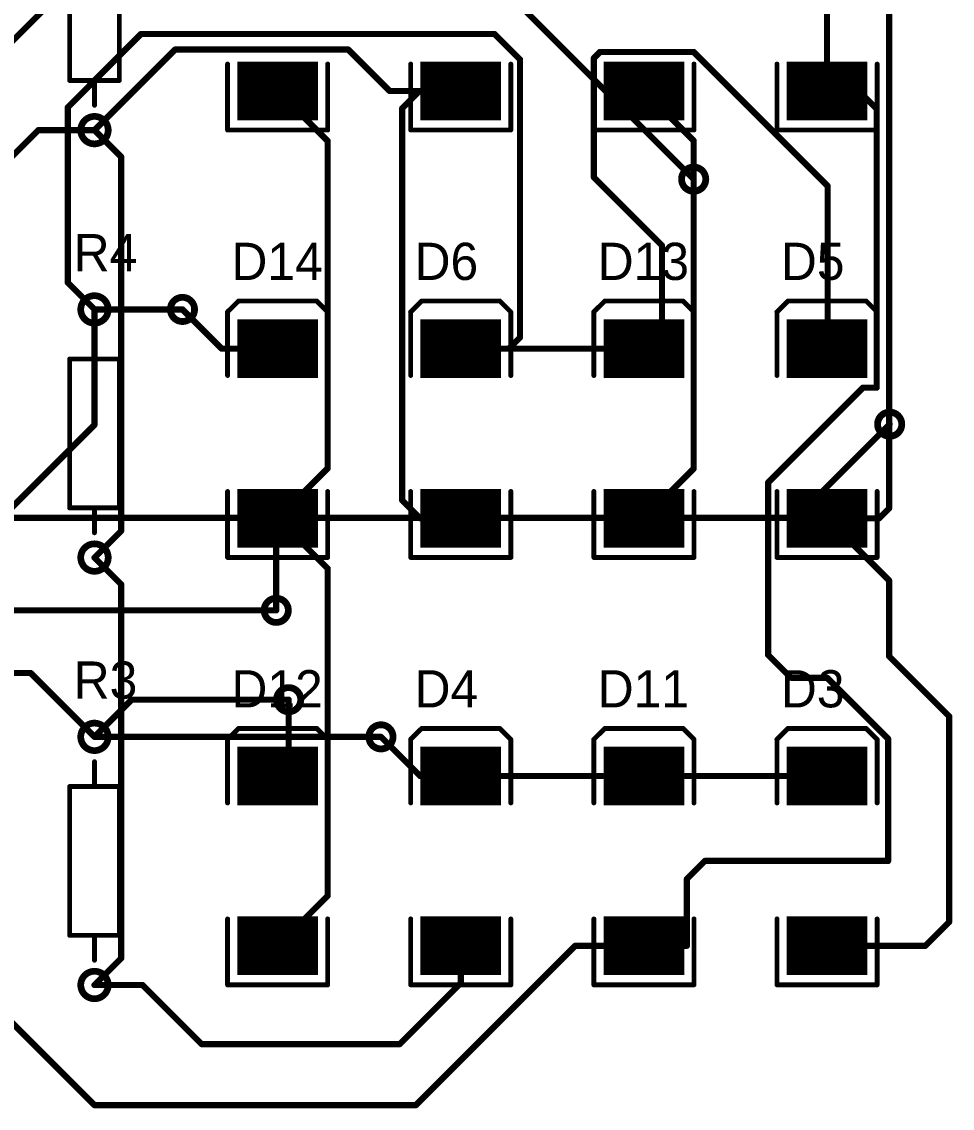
# Model space of a CAD drawing. Extents: x -328 to 170, y -164 to 109.
# Drawn here: x 132.02 to 170.13, y 37.37 to 81.86 of the extents above; entities that cross this region are included whole.
import ezdxf

# ---------------------------------------------------------------- set-up
doc = ezdxf.new("R2010")
doc.units = 0
doc.header["$MEASUREMENT"] = 0
for name, color, linetype in [('BOTTOMLAYER', 5, 'CONTINUOUS'), ('TOPLAYER', 1, 'CONTINUOUS'), ('TOPOVERLAY', 2, 'CONTINUOUS')]:
    doc.layers.add(name, color=color, linetype=linetype)

msp = doc.modelspace()

# ---------------------------------------------------------------- linework, layer by layer
at = {"layer": 'BOTTOMLAYER', "const_width": 0.254}
for points in [[(146.152, 88.798), (159.537, 75.413)], [(129.946, 79.375), (135, 84.429)], [(130.28, 75), (132.7, 77.42)], [(132.7, 77.42), (135, 77.42)], [(135, 70.08), (138.603, 70.08)], [(163.728, 61.544), (167.564, 65.38)], [(108.204, 61.544), (163.728, 61.544)], [(101.702, 57.76), (142.443, 57.76)], [(119.126, 55.194), (132.386, 55.194)], [(132.386, 55.194), (135, 52.58)], [(135, 52.58), (136.522, 54.102)], [(136.522, 54.102), (142.951, 54.102)], [(135, 52.58), (146.731, 52.58)]]:
    msp.add_lwpolyline(points, dxfattribs=at)
at = {"layer": 'BOTTOMLAYER'}
for points, const_width in [([(134.437, 77.42, 1), (135.562, 77.42, 1)], 0.275), ([(132.636, 77.42, 1), (132.763, 77.42, 1)], 0.127), ([(132.636, 77.42, 1), (132.763, 77.42, 1)], 0.127), ([(134.936, 77.42, 1), (135.063, 77.42, 1)], 0.127), ([(159.042, 75.413, 1), (160.033, 75.413, 1)], 0.279), ([(159.474, 75.413, 1), (159.601, 75.413, 1)], 0.127), ([(134.437, 70.08, 1), (135.562, 70.08, 1)], 0.275), ([(138.108, 70.08, 1), (139.098, 70.08, 1)], 0.279), ([(134.936, 70.08, 1), (135.063, 70.08, 1)], 0.127), ([(138.539, 70.08, 1), (138.666, 70.08, 1)], 0.127), ([(167.069, 65.38, 1), (168.059, 65.38, 1)], 0.279), ([(167.5, 65.38, 1), (167.627, 65.38, 1)], 0.127), ([(163.665, 61.544, 1), (163.792, 61.544, 1)], 0.127), ([(163.665, 61.544, 1), (163.792, 61.544, 1)], 0.127), ([(134.437, 59.92, 1), (135.562, 59.92, 1)], 0.275), ([(141.948, 57.76, 1), (142.939, 57.76, 1)], 0.279), ([(142.38, 57.76, 1), (142.507, 57.76, 1)], 0.127), ([(132.322, 55.194, 1), (132.449, 55.194, 1)], 0.127), ([(132.322, 55.194, 1), (132.449, 55.194, 1)], 0.127), ([(142.456, 54.102, 1), (143.446, 54.102, 1)], 0.279), ([(136.459, 54.102, 1), (136.586, 54.102, 1)], 0.127), ([(136.459, 54.102, 1), (136.586, 54.102, 1)], 0.127), ([(142.888, 54.102, 1), (143.015, 54.102, 1)], 0.127), ([(134.437, 52.58, 1), (135.562, 52.58, 1)], 0.275), ([(146.236, 52.58, 1), (147.226, 52.58, 1)], 0.279), ([(134.936, 52.58, 1), (135.063, 52.58, 1)], 0.127), ([(134.936, 52.58, 1), (135.063, 52.58, 1)], 0.127), ([(134.936, 52.58, 1), (135.063, 52.58, 1)], 0.127), ([(146.667, 52.58, 1), (146.794, 52.58, 1)], 0.127), ([(134.437, 42.42, 1), (135.562, 42.42, 1)], 0.275)]:
    msp.add_lwpolyline(points, format="xyb", close=True, dxfattribs=dict(at, const_width=const_width))
at = {"layer": 'TOPLAYER'}
for points, const_width in [([(167.539, 65.38), (167.539, 88.061)], 0.254), ([(164.998, 79.025), (164.998, 82.361)], 0.254), ([(133.909, 78.359), (136.906, 81.356)], 0.254), ([(136.906, 81.356), (151.384, 81.356)], 0.254), ([(151.384, 81.356), (152.425, 80.315)], 0.254), ([(141.675, 77.825), (141.675, 80.225)], 1.65), ([(143.325, 77.825), (143.325, 80.225)], 1.65), ([(149.175, 77.825), (149.175, 80.225)], 1.65), ([(150.825, 77.825), (150.825, 80.225)], 1.65), ([(156.675, 77.825), (156.675, 80.225)], 1.65), ([(158.325, 77.825), (158.325, 80.225)], 1.65), ([(164.175, 77.825), (164.175, 80.225)], 1.65), ([(165.825, 77.825), (165.825, 80.225)], 1.65), ([(135, 77.42), (138.301, 80.721)], 0.254), ([(138.301, 80.721), (145.39, 80.721)], 0.254), ([(145.39, 80.721), (147.086, 79.025)], 0.254), ([(155.448, 80.366), (155.702, 80.62)], 0.254), ([(155.702, 80.62), (159.537, 80.62)], 0.254), ([(159.537, 80.62), (165.024, 75.133)], 0.254), ([(140.85, 79.625), (144.15, 79.625)], 1.2), ([(148.35, 79.625), (151.65, 79.625)], 1.2), ([(152.425, 68.932), (152.425, 80.315)], 0.254), ([(155.85, 79.625), (159.15, 79.625)], 1.2), ([(155.448, 75.489), (155.448, 80.366)], 0.254), ([(163.35, 79.625), (166.65, 79.625)], 1.2), ([(140.85, 78.425), (144.15, 78.425)], 1.2), ([(142.5, 79.025), (144.551, 76.974)], 0.254), ([(147.086, 79.025), (148.311, 79.025)], 0.254), ([(147.599, 78.314), (148.311, 79.025)], 0.254), ([(148.35, 78.425), (151.65, 78.425)], 1.2), ([(148.311, 79.025), (150, 79.025)], 0.254), ([(155.85, 78.425), (159.15, 78.425)], 1.2), ([(157.5, 79.025), (159.537, 76.988)], 0.254), ([(163.35, 78.425), (166.65, 78.425)], 1.2), ([(164.998, 79.025), (165, 79.025)], 0.254), ([(165, 79.025), (166.294, 79.025)], 0.254), ([(166.294, 79.025), (167.031, 78.288)], 0.254), ([(133.909, 71.171), (133.909, 78.359)], 0.254), ([(147.599, 62.262), (147.599, 78.314)], 0.254), ([(167.031, 66.878), (167.031, 78.288)], 0.254), ([(135, 77.42), (136.093, 76.327)], 0.254), ([(144.551, 63.576), (144.551, 76.974)], 0.254), ([(159.537, 75.413), (159.537, 76.988)], 0.254), ([(136.093, 61.013), (136.093, 76.327)], 0.254), ([(155.448, 75.489), (158.242, 72.695)], 0.254), ([(159.537, 63.562), (159.537, 75.413)], 0.254), ([(165.024, 68.475), (165.024, 75.133)], 0.254), ([(158.242, 68.475), (158.242, 72.695)], 0.254), ([(133.909, 71.171), (135, 70.08)], 0.254), ([(141.675, 67.275), (141.675, 69.675)], 1.65), ([(143.325, 67.275), (143.325, 69.675)], 1.65), ([(149.175, 67.275), (149.175, 69.675)], 1.65), ([(150.825, 67.275), (150.825, 69.675)], 1.65), ([(156.675, 67.275), (156.675, 69.675)], 1.65), ([(158.325, 67.275), (158.325, 69.675)], 1.65), ([(164.175, 67.275), (164.175, 69.675)], 1.65), ([(165.825, 67.275), (165.825, 69.675)], 1.65), ([(135, 65.353), (135, 70.08)], 0.254), ([(138.603, 70.08), (140.208, 68.475)], 0.254), ([(140.85, 69.075), (144.15, 69.075)], 1.2), ([(148.35, 69.075), (151.65, 69.075)], 1.2), ([(155.85, 69.075), (159.15, 69.075)], 1.2), ([(163.35, 69.075), (166.65, 69.075)], 1.2), ([(151.968, 68.475), (152.425, 68.932)], 0.254), ([(140.208, 68.475), (142.5, 68.475)], 0.254), ([(150, 68.475), (151.968, 68.475)], 0.254), ([(151.968, 68.475), (157.5, 68.475)], 0.254), ([(157.5, 68.475), (158.242, 68.475)], 0.254), ([(165, 68.475), (165.024, 68.475)], 0.254), ([(140.85, 67.875), (144.15, 67.875)], 1.2), ([(148.35, 67.875), (151.65, 67.875)], 1.2), ([(155.85, 67.875), (159.15, 67.875)], 1.2), ([(163.35, 67.875), (166.65, 67.875)], 1.2), ([(162.585, 62.992), (166.472, 66.878)], 0.254), ([(166.472, 66.878), (167.031, 66.878)], 0.254), ([(119.888, 50.241), (135, 65.353)], 0.254), ([(167.539, 61.932), (167.539, 65.38)], 0.254), ([(167.539, 65.38), (167.564, 65.38)], 0.254), ([(142.5, 61.525), (144.551, 63.576)], 0.254), ([(157.5, 61.525), (159.537, 63.562)], 0.254), ([(141.675, 60.325), (141.675, 62.725)], 1.65), ([(143.325, 60.325), (143.325, 62.725)], 1.65), ([(149.175, 60.325), (149.175, 62.725)], 1.65), ([(150.825, 60.325), (150.825, 62.725)], 1.65), ([(156.675, 60.325), (156.675, 62.725)], 1.65), ([(158.325, 60.325), (158.325, 62.725)], 1.65), ([(164.175, 60.325), (164.175, 62.725)], 1.65), ([(165.825, 60.325), (165.825, 62.725)], 1.65), ([(140.85, 62.125), (144.15, 62.125)], 1.2), ([(148.35, 62.125), (151.65, 62.125)], 1.2), ([(155.85, 62.125), (159.15, 62.125)], 1.2), ([(162.585, 55.931), (162.585, 62.992)], 0.254), ([(163.35, 62.125), (166.65, 62.125)], 1.2), ([(147.599, 62.262), (148.336, 61.525)], 0.254), ([(167.132, 61.525), (167.539, 61.932)], 0.254), ([(140.85, 60.925), (144.15, 60.925)], 1.2), ([(142.443, 57.76), (142.443, 61.525)], 0.254), ([(142.443, 61.525), (142.5, 61.525)], 0.254), ([(142.5, 61.525), (144.551, 59.474)], 0.254), ([(148.35, 60.925), (151.65, 60.925)], 1.2), ([(148.336, 61.525), (150, 61.525)], 0.254), ([(155.85, 60.925), (159.15, 60.925)], 1.2), ([(163.35, 60.925), (166.65, 60.925)], 1.2), ([(165, 61.525), (167.132, 61.525)], 0.254), ([(165, 61.525), (167.539, 58.986)], 0.254), ([(135, 59.92), (136.093, 61.013)], 0.254), ([(135, 59.92), (136.093, 58.827)], 0.254), ([(144.551, 46.076), (144.551, 59.474)], 0.254), ([(136.093, 43.513), (136.093, 58.827)], 0.254), ([(167.539, 55.88), (167.539, 58.986)], 0.254), ([(162.585, 55.931), (163.516, 55)], 0.254), ([(167.539, 55.88), (170, 53.42)], 0.254), ([(163.516, 55), (165, 55)], 0.254), ([(165, 55), (167.5, 52.5)], 0.254), ([(142.951, 50.975), (142.951, 54.102)], 0.254), ([(170, 45), (170, 53.42)], 0.254), ([(141.675, 49.775), (141.675, 52.175)], 1.65), ([(143.325, 49.775), (143.325, 52.175)], 1.65), ([(149.175, 49.775), (149.175, 52.175)], 1.65), ([(150.825, 49.775), (150.825, 52.175)], 1.65), ([(156.675, 49.775), (156.675, 52.175)], 1.65), ([(158.325, 49.775), (158.325, 52.175)], 1.65), ([(164.175, 49.775), (164.175, 52.175)], 1.65), ([(165.825, 49.775), (165.825, 52.175)], 1.65), ([(146.731, 52.58), (148.336, 50.975)], 0.254), ([(167.5, 47.5), (167.5, 52.5)], 0.254), ([(140.85, 51.575), (144.15, 51.575)], 1.2), ([(148.35, 51.575), (151.65, 51.575)], 1.2), ([(155.85, 51.575), (159.15, 51.575)], 1.2), ([(163.35, 51.575), (166.65, 51.575)], 1.2), ([(140.85, 50.375), (144.15, 50.375)], 1.2), ([(142.5, 50.975), (142.951, 50.975)], 0.254), ([(148.35, 50.375), (151.65, 50.375)], 1.2), ([(148.336, 50.975), (150, 50.975)], 0.254), ([(150, 50.975), (157.5, 50.975)], 0.254), ([(155.85, 50.375), (159.15, 50.375)], 1.2), ([(157.5, 50.975), (165, 50.975)], 0.254), ([(163.35, 50.375), (166.65, 50.375)], 1.2), ([(159.258, 46.761), (159.997, 47.5)], 0.254), ([(159.997, 47.5), (167.5, 47.5)], 0.254), ([(159.258, 44.025), (159.258, 46.761)], 0.254), ([(141.675, 42.825), (141.675, 45.225)], 1.65), ([(142.5, 44.025), (144.551, 46.076)], 0.254), ([(143.325, 42.825), (143.325, 45.225)], 1.65), ([(149.175, 42.825), (149.175, 45.225)], 1.65), ([(150.825, 42.825), (150.825, 45.225)], 1.65), ([(156.675, 42.825), (156.675, 45.225)], 1.65), ([(158.325, 42.825), (158.325, 45.225)], 1.65), ([(164.175, 42.825), (164.175, 45.225)], 1.65), ([(165.825, 42.825), (165.825, 45.225)], 1.65), ([(127.5, 45), (135, 37.5)], 0.254), ([(140.85, 44.625), (144.15, 44.625)], 1.2), ([(148.35, 44.625), (151.65, 44.625)], 1.2), ([(155.85, 44.625), (159.15, 44.625)], 1.2), ([(163.35, 44.625), (166.65, 44.625)], 1.2), ([(169.025, 44.025), (170, 45)], 0.254), ([(148.161, 37.5), (154.686, 44.025)], 0.254), ([(150, 42.5), (150, 44.025)], 0.254), ([(154.686, 44.025), (157.5, 44.025)], 0.254), ([(157.5, 44.025), (159.258, 44.025)], 0.254), ([(165, 44.025), (169.025, 44.025)], 0.254), ([(135, 42.42), (136.093, 43.513)], 0.254), ([(140.85, 43.425), (144.15, 43.425)], 1.2), ([(148.35, 43.425), (151.65, 43.425)], 1.2), ([(155.85, 43.425), (159.15, 43.425)], 1.2), ([(163.35, 43.425), (166.65, 43.425)], 1.2), ([(135, 42.42), (136.966, 42.42)], 0.254), ([(136.966, 42.42), (139.386, 40)], 0.254), ([(147.5, 40), (150, 42.5)], 0.254), ([(139.386, 40), (147.5, 40)], 0.254), ([(135, 37.5), (148.161, 37.5)], 0.254)]:
    msp.add_lwpolyline(points, dxfattribs=dict(at, const_width=const_width))
for points, const_width in [([(136.843, 81.356, 1), (136.97, 81.356, 1)], 0.127), ([(136.843, 81.356, 1), (136.97, 81.356, 1)], 0.127), ([(151.321, 81.356, 1), (151.447, 81.356, 1)], 0.127), ([(151.321, 81.356, 1), (151.447, 81.356, 1)], 0.127), ([(138.238, 80.721, 1), (138.365, 80.721, 1)], 0.127), ([(138.238, 80.721, 1), (138.365, 80.721, 1)], 0.127), ([(145.326, 80.721, 1), (145.453, 80.721, 1)], 0.127), ([(145.326, 80.721, 1), (145.453, 80.721, 1)], 0.127), ([(155.638, 80.62, 1), (155.766, 80.62, 1)], 0.127), ([(155.638, 80.62, 1), (155.766, 80.62, 1)], 0.127), ([(159.474, 80.62, 1), (159.601, 80.62, 1)], 0.127), ([(159.474, 80.62, 1), (159.601, 80.62, 1)], 0.127), ([(141.9, 79.025, 1), (143.1, 79.025, 1)], 1.2), ([(149.4, 79.025, 1), (150.6, 79.025, 1)], 1.2), ([(152.362, 80.315, 1), (152.489, 80.315, 1)], 0.127), ([(152.362, 80.315, 1), (152.489, 80.315, 1)], 0.127), ([(155.385, 80.366, 1), (155.512, 80.366, 1)], 0.127), ([(155.385, 80.366, 1), (155.512, 80.366, 1)], 0.127), ([(156.9, 79.025, 1), (158.1, 79.025, 1)], 1.2), ([(164.4, 79.025, 1), (165.6, 79.025, 1)], 1.2), ([(142.436, 79.025, 1), (142.563, 79.025, 1)], 0.127), ([(147.022, 79.025, 1), (147.149, 79.025, 1)], 0.127), ([(147.022, 79.025, 1), (147.149, 79.025, 1)], 0.127), ([(148.247, 79.025, 1), (148.374, 79.025, 1)], 0.127), ([(148.247, 79.025, 1), (148.374, 79.025, 1)], 0.127), ([(148.247, 79.025, 1), (148.374, 79.025, 1)], 0.127), ([(149.937, 79.025, 1), (150.064, 79.025, 1)], 0.127), ([(157.437, 79.025, 1), (157.564, 79.025, 1)], 0.127), ([(164.935, 79.025, 1), (165.062, 79.025, 1)], 0.127), ([(164.935, 79.025, 1), (165.062, 79.025, 1)], 0.127), ([(164.937, 79.025, 1), (165.064, 79.025, 1)], 0.127), ([(164.937, 79.025, 1), (165.064, 79.025, 1)], 0.127), ([(166.23, 79.025, 1), (166.357, 79.025, 1)], 0.127), ([(166.23, 79.025, 1), (166.357, 79.025, 1)], 0.127), ([(133.845, 78.359, 1), (133.972, 78.359, 1)], 0.127), ([(133.845, 78.359, 1), (133.972, 78.359, 1)], 0.127), ([(147.536, 78.314, 1), (147.663, 78.314, 1)], 0.127), ([(147.536, 78.314, 1), (147.663, 78.314, 1)], 0.127), ([(166.968, 78.288, 1), (167.095, 78.288, 1)], 0.127), ([(166.968, 78.288, 1), (167.095, 78.288, 1)], 0.127), ([(134.437, 77.42, 1), (135.562, 77.42, 1)], 0.275), ([(134.936, 77.42, 1), (135.063, 77.42, 1)], 0.127), ([(134.936, 77.42, 1), (135.063, 77.42, 1)], 0.127), ([(144.488, 76.974, 1), (144.615, 76.974, 1)], 0.127), ([(144.488, 76.974, 1), (144.615, 76.974, 1)], 0.127), ([(159.474, 76.988, 1), (159.601, 76.988, 1)], 0.127), ([(159.474, 76.988, 1), (159.601, 76.988, 1)], 0.127), ([(136.03, 76.327, 1), (136.157, 76.327, 1)], 0.127), ([(136.03, 76.327, 1), (136.157, 76.327, 1)], 0.127), ([(159.042, 75.413, 1), (160.033, 75.413, 1)], 0.279), ([(155.385, 75.489, 1), (155.512, 75.489, 1)], 0.127), ([(155.385, 75.489, 1), (155.512, 75.489, 1)], 0.127), ([(159.474, 75.413, 1), (159.601, 75.413, 1)], 0.127), ([(159.474, 75.413, 1), (159.601, 75.413, 1)], 0.127), ([(164.96, 75.133, 1), (165.087, 75.133, 1)], 0.127), ([(164.96, 75.133, 1), (165.087, 75.133, 1)], 0.127), ([(158.179, 72.695, 1), (158.305, 72.695, 1)], 0.127), ([(158.179, 72.695, 1), (158.305, 72.695, 1)], 0.127), ([(133.845, 71.171, 1), (133.972, 71.171, 1)], 0.127), ([(133.845, 71.171, 1), (133.972, 71.171, 1)], 0.127), ([(134.437, 70.08, 1), (135.562, 70.08, 1)], 0.275), ([(138.108, 70.08, 1), (139.098, 70.08, 1)], 0.279), ([(134.936, 70.08, 1), (135.063, 70.08, 1)], 0.127), ([(134.936, 70.08, 1), (135.063, 70.08, 1)], 0.127), ([(138.539, 70.08, 1), (138.666, 70.08, 1)], 0.127), ([(141.9, 68.475, 1), (143.1, 68.475, 1)], 1.2), ([(149.4, 68.475, 1), (150.6, 68.475, 1)], 1.2), ([(156.9, 68.475, 1), (158.1, 68.475, 1)], 1.2), ([(164.4, 68.475, 1), (165.6, 68.475, 1)], 1.2), ([(152.362, 68.932, 1), (152.489, 68.932, 1)], 0.127), ([(152.362, 68.932, 1), (152.489, 68.932, 1)], 0.127), ([(140.144, 68.475, 1), (140.272, 68.475, 1)], 0.127), ([(140.144, 68.475, 1), (140.272, 68.475, 1)], 0.127), ([(142.436, 68.475, 1), (142.563, 68.475, 1)], 0.127), ([(149.937, 68.475, 1), (150.064, 68.475, 1)], 0.127), ([(151.905, 68.475, 1), (152.032, 68.475, 1)], 0.127), ([(151.905, 68.475, 1), (152.032, 68.475, 1)], 0.127), ([(151.905, 68.475, 1), (152.032, 68.475, 1)], 0.127), ([(157.437, 68.475, 1), (157.564, 68.475, 1)], 0.127), ([(157.437, 68.475, 1), (157.564, 68.475, 1)], 0.127), ([(158.179, 68.475, 1), (158.305, 68.475, 1)], 0.127), ([(158.179, 68.475, 1), (158.305, 68.475, 1)], 0.127), ([(164.937, 68.475, 1), (165.064, 68.475, 1)], 0.127), ([(164.96, 68.475, 1), (165.087, 68.475, 1)], 0.127), ([(164.96, 68.475, 1), (165.087, 68.475, 1)], 0.127), ([(166.408, 66.878, 1), (166.535, 66.878, 1)], 0.127), ([(166.408, 66.878, 1), (166.535, 66.878, 1)], 0.127), ([(166.968, 66.878, 1), (167.095, 66.878, 1)], 0.127), ([(166.968, 66.878, 1), (167.095, 66.878, 1)], 0.127), ([(167.069, 65.38, 1), (168.059, 65.38, 1)], 0.279), ([(134.936, 65.353, 1), (135.063, 65.353, 1)], 0.127), ([(134.936, 65.353, 1), (135.063, 65.353, 1)], 0.127), ([(167.476, 65.38, 1), (167.603, 65.38, 1)], 0.127), ([(167.476, 65.38, 1), (167.603, 65.38, 1)], 0.127), ([(167.476, 65.38, 1), (167.603, 65.38, 1)], 0.127), ([(167.5, 65.38, 1), (167.627, 65.38, 1)], 0.127), ([(144.488, 63.576, 1), (144.615, 63.576, 1)], 0.127), ([(144.488, 63.576, 1), (144.615, 63.576, 1)], 0.127), ([(159.474, 63.562, 1), (159.601, 63.562, 1)], 0.127), ([(159.474, 63.562, 1), (159.601, 63.562, 1)], 0.127), ([(141.9, 61.525, 1), (143.1, 61.525, 1)], 1.2), ([(149.4, 61.525, 1), (150.6, 61.525, 1)], 1.2), ([(156.9, 61.525, 1), (158.1, 61.525, 1)], 1.2), ([(162.522, 62.992, 1), (162.649, 62.992, 1)], 0.127), ([(162.522, 62.992, 1), (162.649, 62.992, 1)], 0.127), ([(164.4, 61.525, 1), (165.6, 61.525, 1)], 1.2), ([(147.536, 62.262, 1), (147.663, 62.262, 1)], 0.127), ([(147.536, 62.262, 1), (147.663, 62.262, 1)], 0.127), ([(167.476, 61.932, 1), (167.603, 61.932, 1)], 0.127), ([(167.476, 61.932, 1), (167.603, 61.932, 1)], 0.127), ([(142.38, 61.525, 1), (142.507, 61.525, 1)], 0.127), ([(142.38, 61.525, 1), (142.507, 61.525, 1)], 0.127), ([(142.436, 61.525, 1), (142.563, 61.525, 1)], 0.127), ([(142.436, 61.525, 1), (142.563, 61.525, 1)], 0.127), ([(142.436, 61.525, 1), (142.563, 61.525, 1)], 0.127), ([(148.273, 61.525, 1), (148.399, 61.525, 1)], 0.127), ([(148.273, 61.525, 1), (148.399, 61.525, 1)], 0.127), ([(149.937, 61.525, 1), (150.064, 61.525, 1)], 0.127), ([(157.437, 61.525, 1), (157.564, 61.525, 1)], 0.127), ([(164.937, 61.525, 1), (165.064, 61.525, 1)], 0.127), ([(164.937, 61.525, 1), (165.064, 61.525, 1)], 0.127), ([(167.069, 61.525, 1), (167.196, 61.525, 1)], 0.127), ([(167.069, 61.525, 1), (167.196, 61.525, 1)], 0.127), ([(136.03, 61.013, 1), (136.157, 61.013, 1)], 0.127), ([(136.03, 61.013, 1), (136.157, 61.013, 1)], 0.127), ([(134.437, 59.92, 1), (135.562, 59.92, 1)], 0.275), ([(134.936, 59.92, 1), (135.063, 59.92, 1)], 0.127), ([(134.936, 59.92, 1), (135.063, 59.92, 1)], 0.127), ([(144.488, 59.474, 1), (144.615, 59.474, 1)], 0.127), ([(144.488, 59.474, 1), (144.615, 59.474, 1)], 0.127), ([(136.03, 58.827, 1), (136.157, 58.827, 1)], 0.127), ([(136.03, 58.827, 1), (136.157, 58.827, 1)], 0.127), ([(167.476, 58.986, 1), (167.603, 58.986, 1)], 0.127), ([(167.476, 58.986, 1), (167.603, 58.986, 1)], 0.127), ([(141.948, 57.76, 1), (142.939, 57.76, 1)], 0.279), ([(142.38, 57.76, 1), (142.507, 57.76, 1)], 0.127), ([(162.522, 55.931, 1), (162.649, 55.931, 1)], 0.127), ([(162.522, 55.931, 1), (162.649, 55.931, 1)], 0.127), ([(167.476, 55.88, 1), (167.603, 55.88, 1)], 0.127), ([(167.476, 55.88, 1), (167.603, 55.88, 1)], 0.127), ([(142.456, 54.102, 1), (143.446, 54.102, 1)], 0.279), ([(163.453, 55, 1), (163.58, 55, 1)], 0.127), ([(163.453, 55, 1), (163.58, 55, 1)], 0.127), ([(164.937, 55, 1), (165.064, 55, 1)], 0.127), ([(164.937, 55, 1), (165.064, 55, 1)], 0.127), ([(142.888, 54.102, 1), (143.015, 54.102, 1)], 0.127), ([(169.937, 53.42, 1), (170.064, 53.42, 1)], 0.127), ([(169.937, 53.42, 1), (170.064, 53.42, 1)], 0.127), ([(134.437, 52.58, 1), (135.562, 52.58, 1)], 0.275), ([(146.236, 52.58, 1), (147.226, 52.58, 1)], 0.279), ([(146.667, 52.58, 1), (146.794, 52.58, 1)], 0.127), ([(167.437, 52.5, 1), (167.564, 52.5, 1)], 0.127), ([(167.437, 52.5, 1), (167.564, 52.5, 1)], 0.127), ([(141.9, 50.975, 1), (143.1, 50.975, 1)], 1.2), ([(149.4, 50.975, 1), (150.6, 50.975, 1)], 1.2), ([(156.9, 50.975, 1), (158.1, 50.975, 1)], 1.2), ([(164.4, 50.975, 1), (165.6, 50.975, 1)], 1.2), ([(142.436, 50.975, 1), (142.563, 50.975, 1)], 0.127), ([(142.888, 50.975, 1), (143.015, 50.975, 1)], 0.127), ([(142.888, 50.975, 1), (143.015, 50.975, 1)], 0.127), ([(148.273, 50.975, 1), (148.399, 50.975, 1)], 0.127), ([(148.273, 50.975, 1), (148.399, 50.975, 1)], 0.127), ([(149.937, 50.975, 1), (150.064, 50.975, 1)], 0.127), ([(149.937, 50.975, 1), (150.064, 50.975, 1)], 0.127), ([(157.437, 50.975, 1), (157.564, 50.975, 1)], 0.127), ([(157.437, 50.975, 1), (157.564, 50.975, 1)], 0.127), ([(164.937, 50.975, 1), (165.064, 50.975, 1)], 0.127), ([(159.933, 47.5, 1), (160.06, 47.5, 1)], 0.127), ([(159.933, 47.5, 1), (160.06, 47.5, 1)], 0.127), ([(167.437, 47.5, 1), (167.564, 47.5, 1)], 0.127), ([(167.437, 47.5, 1), (167.564, 47.5, 1)], 0.127), ([(159.195, 46.761, 1), (159.321, 46.761, 1)], 0.127), ([(159.195, 46.761, 1), (159.321, 46.761, 1)], 0.127), ([(144.488, 46.076, 1), (144.615, 46.076, 1)], 0.127), ([(144.488, 46.076, 1), (144.615, 46.076, 1)], 0.127), ([(141.9, 44.025, 1), (143.1, 44.025, 1)], 1.2), ([(149.4, 44.025, 1), (150.6, 44.025, 1)], 1.2), ([(156.9, 44.025, 1), (158.1, 44.025, 1)], 1.2), ([(164.4, 44.025, 1), (165.6, 44.025, 1)], 1.2), ([(169.937, 45, 1), (170.064, 45, 1)], 0.127), ([(169.937, 45, 1), (170.064, 45, 1)], 0.127), ([(142.436, 44.025, 1), (142.563, 44.025, 1)], 0.127), ([(149.937, 44.025, 1), (150.064, 44.025, 1)], 0.127), ([(154.623, 44.025, 1), (154.75, 44.025, 1)], 0.127), ([(154.623, 44.025, 1), (154.75, 44.025, 1)], 0.127), ([(157.437, 44.025, 1), (157.564, 44.025, 1)], 0.127), ([(157.437, 44.025, 1), (157.564, 44.025, 1)], 0.127), ([(159.195, 44.025, 1), (159.321, 44.025, 1)], 0.127), ([(159.195, 44.025, 1), (159.321, 44.025, 1)], 0.127), ([(164.937, 44.025, 1), (165.064, 44.025, 1)], 0.127), ([(168.961, 44.025, 1), (169.088, 44.025, 1)], 0.127), ([(168.961, 44.025, 1), (169.088, 44.025, 1)], 0.127), ([(136.03, 43.513, 1), (136.157, 43.513, 1)], 0.127), ([(136.03, 43.513, 1), (136.157, 43.513, 1)], 0.127), ([(134.437, 42.42, 1), (135.562, 42.42, 1)], 0.275), ([(134.936, 42.42, 1), (135.063, 42.42, 1)], 0.127), ([(134.936, 42.42, 1), (135.063, 42.42, 1)], 0.127), ([(136.903, 42.42, 1), (137.03, 42.42, 1)], 0.127), ([(136.903, 42.42, 1), (137.03, 42.42, 1)], 0.127), ([(149.937, 42.5, 1), (150.064, 42.5, 1)], 0.127), ([(149.937, 42.5, 1), (150.064, 42.5, 1)], 0.127), ([(139.323, 40, 1), (139.45, 40, 1)], 0.127), ([(139.323, 40, 1), (139.45, 40, 1)], 0.127), ([(147.436, 40, 1), (147.563, 40, 1)], 0.127), ([(147.436, 40, 1), (147.563, 40, 1)], 0.127), ([(134.936, 37.5, 1), (135.063, 37.5, 1)], 0.127), ([(134.936, 37.5, 1), (135.063, 37.5, 1)], 0.127), ([(148.098, 37.5, 1), (148.225, 37.5, 1)], 0.127), ([(148.098, 37.5, 1), (148.225, 37.5, 1)], 0.127)]:
    msp.add_lwpolyline(points, format="xyb", close=True, dxfattribs=dict(at, const_width=const_width))
at = {"layer": 'TOPOVERLAY', "const_width": 0.2}
for points in [[(133.984, 79.452), (133.984, 85.548)], [(136.016, 79.452), (136.016, 85.548)], [(140.45, 77.425), (140.45, 80.125)], [(144.55, 77.425), (144.55, 80.125)], [(147.95, 77.425), (147.95, 80.125)], [(152.05, 77.425), (152.05, 80.125)], [(155.45, 77.425), (155.45, 80.125)], [(159.55, 77.425), (159.55, 80.125)], [(162.95, 77.425), (162.95, 80.125)], [(167.05, 77.425), (167.05, 80.125)], [(133.984, 79.452), (136.016, 79.452)], [(135, 78.436), (135, 79.452)], [(140.45, 77.425), (144.55, 77.425)], [(147.95, 77.425), (152.05, 77.425)], [(155.45, 77.425), (159.55, 77.425)], [(162.95, 77.425), (167.05, 77.425)], [(140.445, 69.975), (140.9, 70.425)], [(140.9, 70.425), (144.1, 70.425)], [(144.1, 70.425), (144.55, 69.975)], [(147.945, 69.975), (148.4, 70.425)], [(148.4, 70.425), (151.6, 70.425)], [(151.6, 70.425), (152.05, 69.975)], [(155.445, 69.975), (155.9, 70.425)], [(155.9, 70.425), (159.1, 70.425)], [(159.1, 70.425), (159.55, 69.975)], [(162.945, 69.975), (163.4, 70.425)], [(163.4, 70.425), (166.6, 70.425)], [(166.6, 70.425), (167.05, 69.975)], [(140.45, 67.375), (140.45, 69.975)], [(144.55, 67.375), (144.55, 69.975)], [(147.95, 67.375), (147.95, 69.975)], [(152.05, 67.375), (152.05, 69.975)], [(155.45, 67.375), (155.45, 69.975)], [(159.55, 67.375), (159.55, 69.975)], [(162.95, 67.375), (162.95, 69.975)], [(167.05, 67.375), (167.05, 69.975)], [(135, 68.048), (135, 69.064)], [(133.984, 68.048), (136.016, 68.048)], [(133.984, 61.952), (133.984, 68.048)], [(136.016, 61.952), (136.016, 68.048)], [(140.45, 59.925), (140.45, 62.625)], [(144.55, 59.925), (144.55, 62.625)], [(147.95, 59.925), (147.95, 62.625)], [(152.05, 59.925), (152.05, 62.625)], [(155.45, 59.925), (155.45, 62.625)], [(159.55, 59.925), (159.55, 62.625)], [(162.95, 59.925), (162.95, 62.625)], [(167.05, 59.925), (167.05, 62.625)], [(133.984, 61.952), (136.016, 61.952)], [(135, 60.936), (135, 61.952)], [(140.45, 59.925), (144.55, 59.925)], [(147.95, 59.925), (152.05, 59.925)], [(155.45, 59.925), (159.55, 59.925)], [(162.95, 59.925), (167.05, 59.925)], [(140.445, 52.475), (140.9, 52.925)], [(140.9, 52.925), (144.1, 52.925)], [(144.1, 52.925), (144.55, 52.475)], [(147.945, 52.475), (148.4, 52.925)], [(148.4, 52.925), (151.6, 52.925)], [(151.6, 52.925), (152.05, 52.475)], [(155.445, 52.475), (155.9, 52.925)], [(155.9, 52.925), (159.1, 52.925)], [(159.1, 52.925), (159.55, 52.475)], [(162.945, 52.475), (163.4, 52.925)], [(163.4, 52.925), (166.6, 52.925)], [(166.6, 52.925), (167.05, 52.475)], [(140.45, 49.875), (140.45, 52.475)], [(144.55, 49.875), (144.55, 52.475)], [(147.95, 49.875), (147.95, 52.475)], [(152.05, 49.875), (152.05, 52.475)], [(155.45, 49.875), (155.45, 52.475)], [(159.55, 49.875), (159.55, 52.475)], [(162.95, 49.875), (162.95, 52.475)], [(167.05, 49.875), (167.05, 52.475)], [(135, 50.548), (135, 51.564)], [(133.984, 50.548), (136.016, 50.548)], [(133.984, 44.452), (133.984, 50.548)], [(136.016, 44.452), (136.016, 50.548)], [(140.45, 42.425), (140.45, 45.125)], [(144.55, 42.425), (144.55, 45.125)], [(147.95, 42.425), (147.95, 45.125)], [(152.05, 42.425), (152.05, 45.125)], [(155.45, 42.425), (155.45, 45.125)], [(159.55, 42.425), (159.55, 45.125)], [(162.95, 42.425), (162.95, 45.125)], [(167.05, 42.425), (167.05, 45.125)], [(133.984, 44.452), (136.016, 44.452)], [(135, 43.436), (135, 44.452)], [(140.45, 42.425), (144.55, 42.425)], [(147.95, 42.425), (152.05, 42.425)], [(155.45, 42.425), (159.55, 42.425)], [(162.95, 42.425), (167.05, 42.425)]]:
    msp.add_lwpolyline(points, dxfattribs=at)
at = {"layer": 'TOPOVERLAY', "const_width": 0.1}
for points in [[(140.4, 80.125, 1), (140.5, 80.125, 1)], [(144.5, 80.125, 1), (144.6, 80.125, 1)], [(147.9, 80.125, 1), (148, 80.125, 1)], [(152, 80.125, 1), (152.1, 80.125, 1)], [(155.4, 80.125, 1), (155.5, 80.125, 1)], [(159.5, 80.125, 1), (159.6, 80.125, 1)], [(162.9, 80.125, 1), (163, 80.125, 1)], [(167, 80.125, 1), (167.1, 80.125, 1)], [(133.934, 79.452, 1), (134.034, 79.452, 1)], [(133.934, 79.452, 1), (134.034, 79.452, 1)], [(134.95, 79.452, 1), (135.05, 79.452, 1)], [(135.966, 79.452, 1), (136.066, 79.452, 1)], [(135.966, 79.452, 1), (136.066, 79.452, 1)], [(134.95, 78.436, 1), (135.05, 78.436, 1)], [(140.4, 77.425, 1), (140.5, 77.425, 1)], [(140.4, 77.425, 1), (140.5, 77.425, 1)], [(144.5, 77.425, 1), (144.6, 77.425, 1)], [(144.5, 77.425, 1), (144.6, 77.425, 1)], [(147.9, 77.425, 1), (148, 77.425, 1)], [(147.9, 77.425, 1), (148, 77.425, 1)], [(152, 77.425, 1), (152.1, 77.425, 1)], [(152, 77.425, 1), (152.1, 77.425, 1)], [(155.4, 77.425, 1), (155.5, 77.425, 1)], [(155.4, 77.425, 1), (155.5, 77.425, 1)], [(159.5, 77.425, 1), (159.6, 77.425, 1)], [(159.5, 77.425, 1), (159.6, 77.425, 1)], [(162.9, 77.425, 1), (163, 77.425, 1)], [(162.9, 77.425, 1), (163, 77.425, 1)], [(167, 77.425, 1), (167.1, 77.425, 1)], [(167, 77.425, 1), (167.1, 77.425, 1)], [(140.85, 70.425, 1), (140.95, 70.425, 1)], [(140.85, 70.425, 1), (140.95, 70.425, 1)], [(144.05, 70.425, 1), (144.15, 70.425, 1)], [(144.05, 70.425, 1), (144.15, 70.425, 1)], [(148.35, 70.425, 1), (148.45, 70.425, 1)], [(148.35, 70.425, 1), (148.45, 70.425, 1)], [(151.55, 70.425, 1), (151.65, 70.425, 1)], [(151.55, 70.425, 1), (151.65, 70.425, 1)], [(155.85, 70.425, 1), (155.95, 70.425, 1)], [(155.85, 70.425, 1), (155.95, 70.425, 1)], [(159.05, 70.425, 1), (159.15, 70.425, 1)], [(159.05, 70.425, 1), (159.15, 70.425, 1)], [(163.35, 70.425, 1), (163.45, 70.425, 1)], [(163.35, 70.425, 1), (163.45, 70.425, 1)], [(166.55, 70.425, 1), (166.65, 70.425, 1)], [(166.55, 70.425, 1), (166.65, 70.425, 1)], [(140.395, 69.975, 1), (140.495, 69.975, 1)], [(140.4, 69.975, 1), (140.5, 69.975, 1)], [(144.5, 69.975, 1), (144.6, 69.975, 1)], [(144.5, 69.975, 1), (144.6, 69.975, 1)], [(147.895, 69.975, 1), (147.995, 69.975, 1)], [(147.9, 69.975, 1), (148, 69.975, 1)], [(152, 69.975, 1), (152.1, 69.975, 1)], [(152, 69.975, 1), (152.1, 69.975, 1)], [(155.395, 69.975, 1), (155.495, 69.975, 1)], [(155.4, 69.975, 1), (155.5, 69.975, 1)], [(159.5, 69.975, 1), (159.6, 69.975, 1)], [(159.5, 69.975, 1), (159.6, 69.975, 1)], [(162.895, 69.975, 1), (162.995, 69.975, 1)], [(162.9, 69.975, 1), (163, 69.975, 1)], [(167, 69.975, 1), (167.1, 69.975, 1)], [(167, 69.975, 1), (167.1, 69.975, 1)], [(134.95, 69.064, 1), (135.05, 69.064, 1)], [(133.934, 68.048, 1), (134.034, 68.048, 1)], [(133.934, 68.048, 1), (134.034, 68.048, 1)], [(134.95, 68.048, 1), (135.05, 68.048, 1)], [(135.966, 68.048, 1), (136.066, 68.048, 1)], [(135.966, 68.048, 1), (136.066, 68.048, 1)], [(140.4, 67.375, 1), (140.5, 67.375, 1)], [(144.5, 67.375, 1), (144.6, 67.375, 1)], [(147.9, 67.375, 1), (148, 67.375, 1)], [(152, 67.375, 1), (152.1, 67.375, 1)], [(155.4, 67.375, 1), (155.5, 67.375, 1)], [(159.5, 67.375, 1), (159.6, 67.375, 1)], [(162.9, 67.375, 1), (163, 67.375, 1)], [(167, 67.375, 1), (167.1, 67.375, 1)], [(140.4, 62.625, 1), (140.5, 62.625, 1)], [(144.5, 62.625, 1), (144.6, 62.625, 1)], [(147.9, 62.625, 1), (148, 62.625, 1)], [(152, 62.625, 1), (152.1, 62.625, 1)], [(155.4, 62.625, 1), (155.5, 62.625, 1)], [(159.5, 62.625, 1), (159.6, 62.625, 1)], [(162.9, 62.625, 1), (163, 62.625, 1)], [(167, 62.625, 1), (167.1, 62.625, 1)], [(133.934, 61.952, 1), (134.034, 61.952, 1)], [(133.934, 61.952, 1), (134.034, 61.952, 1)], [(134.95, 61.952, 1), (135.05, 61.952, 1)], [(135.966, 61.952, 1), (136.066, 61.952, 1)], [(135.966, 61.952, 1), (136.066, 61.952, 1)], [(134.95, 60.936, 1), (135.05, 60.936, 1)], [(140.4, 59.925, 1), (140.5, 59.925, 1)], [(140.4, 59.925, 1), (140.5, 59.925, 1)], [(144.5, 59.925, 1), (144.6, 59.925, 1)], [(144.5, 59.925, 1), (144.6, 59.925, 1)], [(147.9, 59.925, 1), (148, 59.925, 1)], [(147.9, 59.925, 1), (148, 59.925, 1)], [(152, 59.925, 1), (152.1, 59.925, 1)], [(152, 59.925, 1), (152.1, 59.925, 1)], [(155.4, 59.925, 1), (155.5, 59.925, 1)], [(155.4, 59.925, 1), (155.5, 59.925, 1)], [(159.5, 59.925, 1), (159.6, 59.925, 1)], [(159.5, 59.925, 1), (159.6, 59.925, 1)], [(162.9, 59.925, 1), (163, 59.925, 1)], [(162.9, 59.925, 1), (163, 59.925, 1)], [(167, 59.925, 1), (167.1, 59.925, 1)], [(167, 59.925, 1), (167.1, 59.925, 1)], [(140.85, 52.925, 1), (140.95, 52.925, 1)], [(140.85, 52.925, 1), (140.95, 52.925, 1)], [(144.05, 52.925, 1), (144.15, 52.925, 1)], [(144.05, 52.925, 1), (144.15, 52.925, 1)], [(148.35, 52.925, 1), (148.45, 52.925, 1)], [(148.35, 52.925, 1), (148.45, 52.925, 1)], [(151.55, 52.925, 1), (151.65, 52.925, 1)], [(151.55, 52.925, 1), (151.65, 52.925, 1)], [(155.85, 52.925, 1), (155.95, 52.925, 1)], [(155.85, 52.925, 1), (155.95, 52.925, 1)], [(159.05, 52.925, 1), (159.15, 52.925, 1)], [(159.05, 52.925, 1), (159.15, 52.925, 1)], [(163.35, 52.925, 1), (163.45, 52.925, 1)], [(163.35, 52.925, 1), (163.45, 52.925, 1)], [(166.55, 52.925, 1), (166.65, 52.925, 1)], [(166.55, 52.925, 1), (166.65, 52.925, 1)], [(140.395, 52.475, 1), (140.495, 52.475, 1)], [(140.4, 52.475, 1), (140.5, 52.475, 1)], [(144.5, 52.475, 1), (144.6, 52.475, 1)], [(144.5, 52.475, 1), (144.6, 52.475, 1)], [(147.895, 52.475, 1), (147.995, 52.475, 1)], [(147.9, 52.475, 1), (148, 52.475, 1)], [(152, 52.475, 1), (152.1, 52.475, 1)], [(152, 52.475, 1), (152.1, 52.475, 1)], [(155.395, 52.475, 1), (155.495, 52.475, 1)], [(155.4, 52.475, 1), (155.5, 52.475, 1)], [(159.5, 52.475, 1), (159.6, 52.475, 1)], [(159.5, 52.475, 1), (159.6, 52.475, 1)], [(162.895, 52.475, 1), (162.995, 52.475, 1)], [(162.9, 52.475, 1), (163, 52.475, 1)], [(167, 52.475, 1), (167.1, 52.475, 1)], [(167, 52.475, 1), (167.1, 52.475, 1)], [(134.95, 51.564, 1), (135.05, 51.564, 1)], [(133.934, 50.548, 1), (134.034, 50.548, 1)], [(133.934, 50.548, 1), (134.034, 50.548, 1)], [(134.95, 50.548, 1), (135.05, 50.548, 1)], [(135.966, 50.548, 1), (136.066, 50.548, 1)], [(135.966, 50.548, 1), (136.066, 50.548, 1)], [(140.4, 49.875, 1), (140.5, 49.875, 1)], [(144.5, 49.875, 1), (144.6, 49.875, 1)], [(147.9, 49.875, 1), (148, 49.875, 1)], [(152, 49.875, 1), (152.1, 49.875, 1)], [(155.4, 49.875, 1), (155.5, 49.875, 1)], [(159.5, 49.875, 1), (159.6, 49.875, 1)], [(162.9, 49.875, 1), (163, 49.875, 1)], [(167, 49.875, 1), (167.1, 49.875, 1)], [(140.4, 45.125, 1), (140.5, 45.125, 1)], [(144.5, 45.125, 1), (144.6, 45.125, 1)], [(147.9, 45.125, 1), (148, 45.125, 1)], [(152, 45.125, 1), (152.1, 45.125, 1)], [(155.4, 45.125, 1), (155.5, 45.125, 1)], [(159.5, 45.125, 1), (159.6, 45.125, 1)], [(162.9, 45.125, 1), (163, 45.125, 1)], [(167, 45.125, 1), (167.1, 45.125, 1)], [(133.934, 44.452, 1), (134.034, 44.452, 1)], [(133.934, 44.452, 1), (134.034, 44.452, 1)], [(134.95, 44.452, 1), (135.05, 44.452, 1)], [(135.966, 44.452, 1), (136.066, 44.452, 1)], [(135.966, 44.452, 1), (136.066, 44.452, 1)], [(134.95, 43.436, 1), (135.05, 43.436, 1)], [(140.4, 42.425, 1), (140.5, 42.425, 1)], [(140.4, 42.425, 1), (140.5, 42.425, 1)], [(144.5, 42.425, 1), (144.6, 42.425, 1)], [(144.5, 42.425, 1), (144.6, 42.425, 1)], [(147.9, 42.425, 1), (148, 42.425, 1)], [(147.9, 42.425, 1), (148, 42.425, 1)], [(152, 42.425, 1), (152.1, 42.425, 1)], [(152, 42.425, 1), (152.1, 42.425, 1)], [(155.4, 42.425, 1), (155.5, 42.425, 1)], [(155.4, 42.425, 1), (155.5, 42.425, 1)], [(159.5, 42.425, 1), (159.6, 42.425, 1)], [(159.5, 42.425, 1), (159.6, 42.425, 1)], [(162.9, 42.425, 1), (163, 42.425, 1)], [(162.9, 42.425, 1), (163, 42.425, 1)], [(167, 42.425, 1), (167.1, 42.425, 1)], [(167, 42.425, 1), (167.1, 42.425, 1)]]:
    msp.add_lwpolyline(points, format="xyb", close=True, dxfattribs=at)

# ---------------------------------------------------------------- texts
at = {"layer": 'TOPOVERLAY'}
for s, p in [('R4', (134.149, 71.642)), ('D14', (140.608, 71.286)), ('D6', (148.108, 71.286)), ('D13', (155.608, 71.286)), ('D5', (163.108, 71.286)), ('R3', (134.149, 54.142)), ('D12', (140.608, 53.786)), ('D4', (148.108, 53.786)), ('D11', (155.608, 53.786)), ('D3', (163.108, 53.786))]:
    msp.add_text(s, height=1.524, dxfattribs=at).set_placement(p)

doc.saveas('drawing.dxf')
